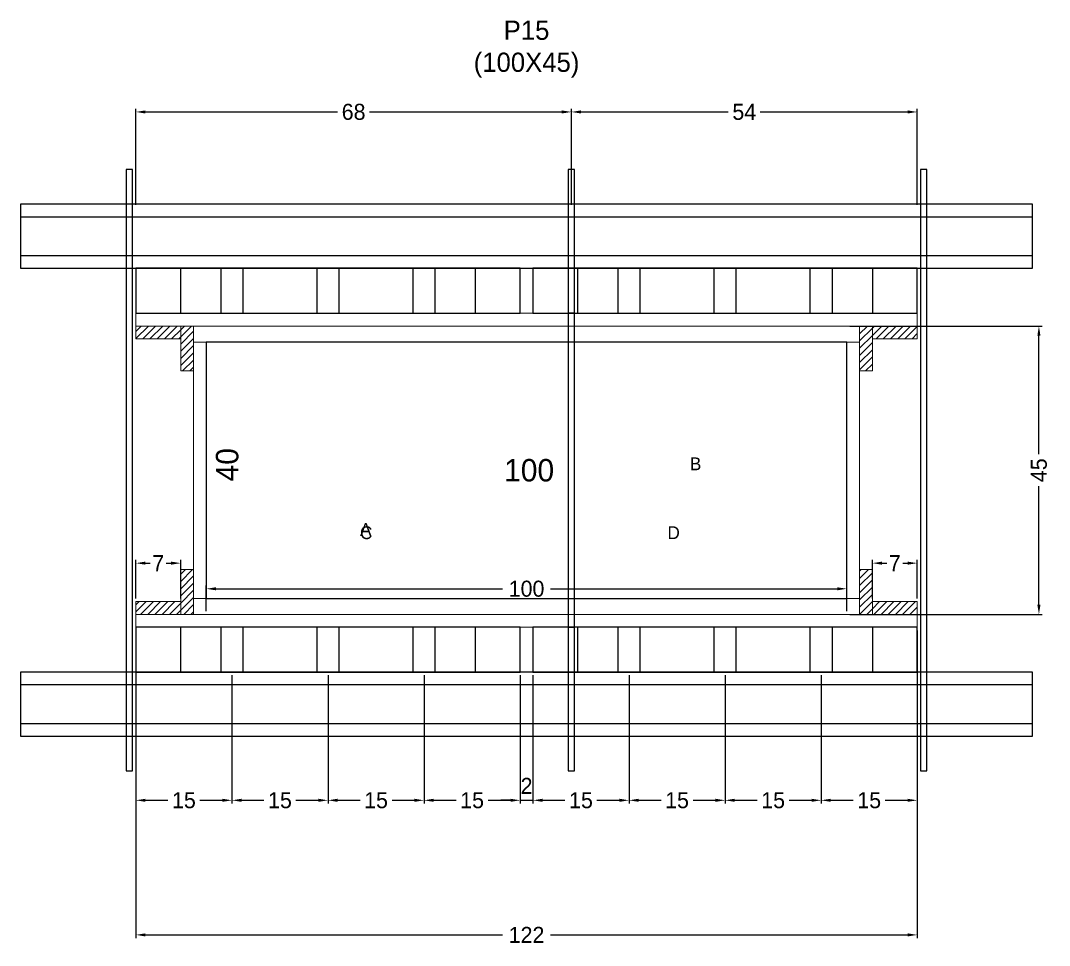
# Model space of a CAD drawing. Header units: centimetres. Extents: x -8500 to 4337, y -467 to 295.
# Drawn here: x -158 to 163.3, y -8.3 to 280.3 of the extents above; entities that cross this region are included whole.
import ezdxf

# ---------------------------------------------------------------- set-up
doc = ezdxf.new("R2010")
doc.units = ezdxf.units.CM
for name, color, linetype in [('CHAPA', 140, 'Continuous'), ('COTA', 241, 'Continuous'), ('Hachura', 251, 'Continuous'), ('Madeira', 30, 'Continuous'), ('NOMENCLATURA', 7, 'Continuous'), ('Painéis', 200, 'Continuous'), ('Perfil Metálico', 150, 'Continuous'), ('SARRAFO', 251, 'Continuous'), ('TEXTO_GERAL', 7, 'Continuous')]:
    doc.layers.add(name, color=color, linetype=linetype)
doc.dimstyles.new('cotax2', dxfattribs={"dimtxt": 2.5, "dimasz": 1.5, "dimexe": 0.5, "dimexo": 0.5, "dimgap": 0.5, "dimtad": 1, "dimcen": 2.5, "dimazin": 3, "dimtfac": 1, "dimtmove": 0, "dimatfit": 3})
pattern_1 = [(45, (0, 0), (-1.122532, 1.122532), [])]

# ---------------------------------------------------------------- blocks, each defined once
blk = doc.blocks.new('_CLOSEDFILLED')
at = {"color": 0, "linetype": 'BYBLOCK'}
blk.add_solid([(-1, 0.16), (0, 0), (-1, -0.16)], dxfattribs=at)
blk = doc.blocks.new('*D28')
for p, q in [((-122, 90), (-122, -6)), ((122, 90), (122, -6)), ((-119, -5), (-7.5, -5)), ((7.5, -5), (119, -5))]:
    blk.add_line(p, q)
at = {"layer": 'Defpoints'}
for p in [(-122, 91), (122, 91), (-122, -5)]:
    blk.add_point(p, dxfattribs=at)
at = {"layer": 'COTA', "xscale": 3, "yscale": 3, "rotation": 180}
blk.add_blockref('_CLOSEDFILLED', (-122, -5), dxfattribs=at)
at = {"layer": 'COTA', "xscale": 3, "yscale": 3}
blk.add_blockref('_CLOSEDFILLED', (122, -5), dxfattribs=at)
at = {"layer": 'COTA', "insert": (0, -5), "char_height": 5, "attachment_point": 5}
blk.add_mtext('122', dxfattribs=at)
blk = doc.blocks.new('*D29')
for p, q in [((-122, 76), (-122, 36)), ((-92, 76), (-92, 36)), ((-119, 37), (-112, 37)), ((-102, 37), (-95, 37))]:
    blk.add_line(p, q)
at = {"layer": 'Defpoints'}
for p in [(-122, 77), (-92, 77), (-122, 37)]:
    blk.add_point(p, dxfattribs=at)
at = {"layer": 'COTA', "xscale": 3, "yscale": 3, "rotation": 180}
blk.add_blockref('_CLOSEDFILLED', (-122, 37), dxfattribs=at)
at = {"layer": 'COTA', "xscale": 3, "yscale": 3}
blk.add_blockref('_CLOSEDFILLED', (-92, 37), dxfattribs=at)
at = {"layer": 'COTA', "insert": (-107, 37), "char_height": 5, "attachment_point": 5}
blk.add_mtext('15', dxfattribs=at)
blk = doc.blocks.new('*D30')
for p, q in [((-92, 76), (-92, 36)), ((-62, 76), (-62, 36)), ((-89, 37), (-82, 37)), ((-72, 37), (-65, 37))]:
    blk.add_line(p, q)
at = {"layer": 'Defpoints'}
for p in [(-92, 77), (-62, 77), (-92, 37)]:
    blk.add_point(p, dxfattribs=at)
at = {"layer": 'COTA', "xscale": 3, "yscale": 3, "rotation": 180}
blk.add_blockref('_CLOSEDFILLED', (-92, 37), dxfattribs=at)
at = {"layer": 'COTA', "xscale": 3, "yscale": 3}
blk.add_blockref('_CLOSEDFILLED', (-62, 37), dxfattribs=at)
at = {"layer": 'COTA', "insert": (-77, 37), "char_height": 5, "attachment_point": 5}
blk.add_mtext('15', dxfattribs=at)
blk = doc.blocks.new('*D31')
for p, q in [((-62, 76), (-62, 36)), ((-32, 76), (-32, 36)), ((-59, 37), (-52, 37)), ((-42, 37), (-35, 37))]:
    blk.add_line(p, q)
at = {"layer": 'Defpoints'}
for p in [(-62, 77), (-32, 77), (-62, 37)]:
    blk.add_point(p, dxfattribs=at)
at = {"layer": 'COTA', "xscale": 3, "yscale": 3, "rotation": 180}
blk.add_blockref('_CLOSEDFILLED', (-62, 37), dxfattribs=at)
at = {"layer": 'COTA', "xscale": 3, "yscale": 3}
blk.add_blockref('_CLOSEDFILLED', (-32, 37), dxfattribs=at)
at = {"layer": 'COTA', "insert": (-47, 37), "char_height": 5, "attachment_point": 5}
blk.add_mtext('15', dxfattribs=at)
blk = doc.blocks.new('*D32')
for p, q in [((-32, 76), (-32, 36)), ((-2, 76), (-2, 36)), ((-29, 37), (-22, 37)), ((-12, 37), (-5, 37))]:
    blk.add_line(p, q)
at = {"layer": 'Defpoints'}
for p in [(-32, 77), (-2, 77), (-32, 37)]:
    blk.add_point(p, dxfattribs=at)
at = {"layer": 'COTA', "xscale": 3, "yscale": 3, "rotation": 180}
blk.add_blockref('_CLOSEDFILLED', (-32, 37), dxfattribs=at)
at = {"layer": 'COTA', "xscale": 3, "yscale": 3}
blk.add_blockref('_CLOSEDFILLED', (-2, 37), dxfattribs=at)
at = {"layer": 'COTA', "insert": (-17, 37), "char_height": 5, "attachment_point": 5}
blk.add_mtext('15', dxfattribs=at)
blk = doc.blocks.new('*D33')
for p, q in [((2, 76), (2, 36)), ((32, 76), (32, 36)), ((5, 37), (12, 37)), ((22, 37), (29, 37))]:
    blk.add_line(p, q)
at = {"layer": 'Defpoints'}
for p in [(2, 77), (32, 77), (2, 37)]:
    blk.add_point(p, dxfattribs=at)
at = {"layer": 'COTA', "xscale": 3, "yscale": 3, "rotation": 180}
blk.add_blockref('_CLOSEDFILLED', (2, 37), dxfattribs=at)
at = {"layer": 'COTA', "xscale": 3, "yscale": 3}
blk.add_blockref('_CLOSEDFILLED', (32, 37), dxfattribs=at)
at = {"layer": 'COTA', "insert": (17, 37), "char_height": 5, "attachment_point": 5}
blk.add_mtext('15', dxfattribs=at)
blk = doc.blocks.new('*D34')
for p, q in [((32, 76), (32, 36)), ((62, 76), (62, 36)), ((35, 37), (42, 37)), ((52, 37), (59, 37))]:
    blk.add_line(p, q)
at = {"layer": 'Defpoints'}
for p in [(32, 77), (62, 77), (32, 37)]:
    blk.add_point(p, dxfattribs=at)
at = {"layer": 'COTA', "xscale": 3, "yscale": 3, "rotation": 180}
blk.add_blockref('_CLOSEDFILLED', (32, 37), dxfattribs=at)
at = {"layer": 'COTA', "xscale": 3, "yscale": 3}
blk.add_blockref('_CLOSEDFILLED', (62, 37), dxfattribs=at)
at = {"layer": 'COTA', "insert": (47, 37), "char_height": 5, "attachment_point": 5}
blk.add_mtext('15', dxfattribs=at)
blk = doc.blocks.new('*D35')
for p, q in [((62, 76), (62, 36)), ((92, 76), (92, 36)), ((65, 37), (72, 37)), ((82, 37), (89, 37))]:
    blk.add_line(p, q)
at = {"layer": 'Defpoints'}
for p in [(62, 77), (92, 77), (62, 37)]:
    blk.add_point(p, dxfattribs=at)
at = {"layer": 'COTA', "xscale": 3, "yscale": 3, "rotation": 180}
blk.add_blockref('_CLOSEDFILLED', (62, 37), dxfattribs=at)
at = {"layer": 'COTA', "xscale": 3, "yscale": 3}
blk.add_blockref('_CLOSEDFILLED', (92, 37), dxfattribs=at)
at = {"layer": 'COTA', "insert": (77, 37), "char_height": 5, "attachment_point": 5}
blk.add_mtext('15', dxfattribs=at)
blk = doc.blocks.new('*D36')
for p, q in [((92, 76), (92, 36)), ((122, 76), (122, 36)), ((95, 37), (102, 37)), ((112, 37), (119, 37))]:
    blk.add_line(p, q)
at = {"layer": 'Defpoints'}
for p in [(92, 77), (122, 77), (92, 37)]:
    blk.add_point(p, dxfattribs=at)
at = {"layer": 'COTA', "xscale": 3, "yscale": 3, "rotation": 180}
blk.add_blockref('_CLOSEDFILLED', (92, 37), dxfattribs=at)
at = {"layer": 'COTA', "xscale": 3, "yscale": 3}
blk.add_blockref('_CLOSEDFILLED', (122, 37), dxfattribs=at)
at = {"layer": 'COTA', "insert": (107, 37), "char_height": 5, "attachment_point": 5}
blk.add_mtext('15', dxfattribs=at)
blk = doc.blocks.new('*D37')
for p, q in [((-2, 76), (-2, 36)), ((2, 76), (2, 36)), ((-5, 37), (-8, 37)), ((-2, 37), (2, 37)), ((5, 37), (8, 37))]:
    blk.add_line(p, q)
at = {"layer": 'Defpoints'}
for p in [(-2, 77), (2, 77), (-2, 37)]:
    blk.add_point(p, dxfattribs=at)
at = {"layer": 'COTA', "xscale": 3, "yscale": 3}
blk.add_blockref('_CLOSEDFILLED', (-2, 37), dxfattribs=at)
at = {"layer": 'COTA', "xscale": 3, "yscale": 3, "rotation": 180}
blk.add_blockref('_CLOSEDFILLED', (2, 37), dxfattribs=at)
at = {"layer": 'COTA', "insert": (0, 41.5), "char_height": 5, "attachment_point": 5}
blk.add_mtext('2', dxfattribs=at)
blk = doc.blocks.new('*D38')
for p, q in [((-100, 96), (-100, 104)), ((-97, 103), (-7.5, 103)), ((7.5, 103), (97, 103)), ((100, 96), (100, 104))]:
    blk.add_line(p, q)
at = {"layer": 'Defpoints'}
for p in [(-100, 103), (-100, 95), (100, 95)]:
    blk.add_point(p, dxfattribs=at)
at = {"layer": 'COTA', "xscale": 3, "yscale": 3, "rotation": 180}
blk.add_blockref('_CLOSEDFILLED', (-100, 103), dxfattribs=at)
at = {"layer": 'COTA', "xscale": 3, "yscale": 3}
blk.add_blockref('_CLOSEDFILLED', (100, 103), dxfattribs=at)
at = {"layer": 'COTA', "insert": (0, 103), "char_height": 5, "attachment_point": 5}
blk.add_mtext('100', dxfattribs=at)
blk = doc.blocks.new('*D39')
for p, q in [((101, 185), (161, 185)), ((160, 145), (160, 182)), ((160, 98), (160, 135)), ((101, 95), (161, 95))]:
    blk.add_line(p, q)
at = {"layer": 'Defpoints'}
for p in [(100, 185), (100, 95), (160, 95)]:
    blk.add_point(p, dxfattribs=at)
at = {"layer": 'COTA', "xscale": 3, "yscale": 3}
for p, rotation in [((160, 185), 90), ((160, 95), -90.00000000000001)]:
    blk.add_blockref('_CLOSEDFILLED', p, dxfattribs=dict(at, rotation=rotation))
at = {"layer": 'COTA', "insert": (160, 140), "char_height": 5, "attachment_point": 5, "rotation": 90}
blk.add_mtext('45', dxfattribs=at)
blk = doc.blocks.new('*D40')
for p, q in [((-122, 100), (-122, 112)), ((-119, 111), (-117.5, 111)), ((-112.5, 111), (-111, 111)), ((-108, 100), (-108, 112))]:
    blk.add_line(p, q)
at = {"layer": 'Defpoints'}
for p in [(-122, 111), (-122, 99), (-108, 99)]:
    blk.add_point(p, dxfattribs=at)
at = {"layer": 'COTA', "xscale": 3, "yscale": 3, "rotation": 180}
blk.add_blockref('_CLOSEDFILLED', (-122, 111), dxfattribs=at)
at = {"layer": 'COTA', "xscale": 3, "yscale": 3}
blk.add_blockref('_CLOSEDFILLED', (-108, 111), dxfattribs=at)
at = {"layer": 'COTA', "insert": (-115, 111), "char_height": 5, "attachment_point": 5}
blk.add_mtext('7', dxfattribs=at)
blk = doc.blocks.new('*D41')
for p, q in [((108, 100), (108, 112)), ((111, 111), (112.5, 111)), ((117.5, 111), (119, 111)), ((122, 100), (122, 112))]:
    blk.add_line(p, q)
at = {"layer": 'Defpoints'}
for p in [(108, 111), (108, 99), (122, 99)]:
    blk.add_point(p, dxfattribs=at)
at = {"layer": 'COTA', "xscale": 3, "yscale": 3, "rotation": 180}
blk.add_blockref('_CLOSEDFILLED', (108, 111), dxfattribs=at)
at = {"layer": 'COTA', "xscale": 3, "yscale": 3}
blk.add_blockref('_CLOSEDFILLED', (122, 111), dxfattribs=at)
at = {"layer": 'COTA', "insert": (115, 111), "char_height": 5, "attachment_point": 5}
blk.add_mtext('7', dxfattribs=at)
blk = doc.blocks.new('*D42')
for p, q in [((-122, 222.8), (-122, 252.8)), ((-119, 251.8), (-59, 251.8)), ((-49, 251.8), (11, 251.8)), ((14, 222.8), (14, 252.8))]:
    blk.add_line(p, q)
at = {"layer": 'Defpoints'}
for p in [(-122, 251.8), (-122, 221.8), (14, 221.8)]:
    blk.add_point(p, dxfattribs=at)
at = {"layer": 'COTA', "xscale": 3, "yscale": 3, "rotation": 180}
blk.add_blockref('_CLOSEDFILLED', (-122, 251.8), dxfattribs=at)
at = {"layer": 'COTA', "xscale": 3, "yscale": 3}
blk.add_blockref('_CLOSEDFILLED', (14, 251.8), dxfattribs=at)
at = {"layer": 'COTA', "insert": (-54, 251.8), "char_height": 5, "attachment_point": 5}
blk.add_mtext('68', dxfattribs=at)
blk = doc.blocks.new('*D43')
for p, q in [((14, 222.8), (14, 252.8)), ((17, 251.8), (63, 251.8)), ((73, 251.8), (119, 251.8)), ((122, 222.8), (122, 252.8))]:
    blk.add_line(p, q)
at = {"layer": 'Defpoints'}
for p in [(14, 251.8), (14, 221.8), (122, 221.8)]:
    blk.add_point(p, dxfattribs=at)
at = {"layer": 'COTA', "xscale": 3, "yscale": 3, "rotation": 180}
blk.add_blockref('_CLOSEDFILLED', (14, 251.8), dxfattribs=at)
at = {"layer": 'COTA', "xscale": 3, "yscale": 3}
blk.add_blockref('_CLOSEDFILLED', (122, 251.8), dxfattribs=at)
at = {"layer": 'COTA', "insert": (68, 251.8), "char_height": 5, "attachment_point": 5}
blk.add_mtext('54', dxfattribs=at)

msp = doc.modelspace()

# ---------------------------------------------------------------- hatches: boundary and pattern name
at = {"layer": 'Hachura'}
h = msp.add_hatch(dxfattribs=at)
h.set_pattern_fill('ANSI31')
h.set_pattern_definition(pattern_1)
h.paths.add_polyline_path([(-122, 181), (-108, 181), (-108, 185), (-122, 185)])
h = msp.add_hatch(dxfattribs=at)
h.set_pattern_fill('ANSI31')
h.set_pattern_definition(pattern_1)
h.paths.add_polyline_path([(-108, 171), (-104, 171), (-104, 185), (-108, 185)])
h = msp.add_hatch(dxfattribs=at)
h.set_pattern_fill('ANSI31')
h.set_pattern_definition(pattern_1)
h.paths.add_polyline_path([(104, 171), (108, 171), (108, 185), (104, 185)])
h = msp.add_hatch(dxfattribs=at)
h.set_pattern_fill('ANSI31')
h.set_pattern_definition(pattern_1)
h.paths.add_polyline_path([(108, 181), (122, 181), (122, 185), (108, 185)])
h = msp.add_hatch(dxfattribs=at)
h.set_pattern_fill('ANSI31')
h.set_pattern_definition(pattern_1)
h.paths.add_polyline_path([(-108, 95), (-104, 95), (-104, 109), (-108, 109)])
h = msp.add_hatch(dxfattribs=at)
h.set_pattern_fill('ANSI31')
h.set_pattern_definition(pattern_1)
h.paths.add_polyline_path([(104, 95), (108, 95), (108, 109), (104, 109)])
h = msp.add_hatch(dxfattribs=at)
h.set_pattern_fill('ANSI31')
h.set_pattern_definition(pattern_1)
h.paths.add_polyline_path([(-122, 95), (-108, 95), (-108, 99), (-122, 99)])
h = msp.add_hatch(dxfattribs=at)
h.set_pattern_fill('ANSI31')
h.set_pattern_definition(pattern_1)
h.paths.add_polyline_path([(108, 95), (122, 95), (122, 99), (108, 99)])

# ---------------------------------------------------------------- linework, layer by layer
at = {"layer": 'CHAPA', "lineweight": 18}
for points in [[(-122, 185), (122, 185), (122, 189), (-122, 189)], [(-122, 185), (122, 185), (122, 189), (-122, 189)], [(-104, 100), (-100, 100), (-100, 180), (-104, 180)], [(-104, 100), (-100, 100), (-100, 180), (-104, 180)], [(100, 100), (104, 100), (104, 180), (100, 180)], [(100, 100), (104, 100), (104, 180), (100, 180)], [(-122, 91), (122, 91), (122, 95), (-122, 95)], [(-122, 91), (122, 91), (122, 95), (-122, 95)]]:
    msp.add_lwpolyline(points, close=True, dxfattribs=at)
at = {"layer": 'Hachura'}
for points in [[(-125, 46.2), (-123, 46.2), (-123, 233.8), (-125, 233.8)], [(13, 189), (15, 189), (15, 233.8), (13, 233.8)], [(123, 46.2), (125, 46.2), (125, 233.8), (123, 233.8)], [(13, 91), (15, 91), (15, 189), (13, 189)], [(13, 46.2), (15, 46.2), (15, 91), (13, 91)]]:
    msp.add_lwpolyline(points, close=True, dxfattribs=at)
at = {"layer": 'Madeira', "color": 126}
for points in [[(-122, 189), (-2, 189), (-2, 203), (-122, 203)], [(-122, 189), (-108, 189), (-108, 203), (-122, 203)], [(-95.5, 189), (-88.5, 189), (-88.5, 203), (-95.5, 203)], [(-65.5, 189), (-58.5, 189), (-58.5, 203), (-65.5, 203)], [(-35.5, 189), (-28.5, 189), (-28.5, 203), (-35.5, 203)], [(-16, 189), (-2, 189), (-2, 203), (-16, 203)], [(2, 189), (122, 189), (122, 203), (2, 203)], [(2, 189), (16, 189), (16, 203), (2, 203)], [(28.5, 189), (35.5, 189), (35.5, 203), (28.5, 203)], [(58.5, 189), (65.5, 189), (65.5, 203), (58.5, 203)], [(88.5, 189), (95.5, 189), (95.5, 203), (88.5, 203)], [(108, 189), (122, 189), (122, 203), (108, 203)], [(-122, 77), (-2, 77), (-2, 91), (-122, 91)], [(-122, 77), (-108, 77), (-108, 91), (-122, 91)], [(-95.5, 77), (-88.5, 77), (-88.5, 91), (-95.5, 91)], [(-65.5, 77), (-58.5, 77), (-58.5, 91), (-65.5, 91)], [(-35.5, 77), (-28.5, 77), (-28.5, 91), (-35.5, 91)], [(-16, 77), (-2, 77), (-2, 91), (-16, 91)], [(2, 77), (122, 77), (122, 91), (2, 91)], [(2, 77), (16, 77), (16, 91), (2, 91)], [(28.5, 77), (35.5, 77), (35.5, 91), (28.5, 91)], [(58.5, 77), (65.5, 77), (65.5, 91), (58.5, 91)], [(88.5, 77), (95.5, 77), (95.5, 91), (88.5, 91)], [(108, 77), (122, 77), (122, 91), (108, 91)]]:
    msp.add_lwpolyline(points, close=True, dxfattribs=at)
at = {"layer": 'Painéis'}
msp.add_lwpolyline([(-100, 100), (100, 100), (100, 180), (-100, 180)], close=True, dxfattribs=at)
at = {"layer": 'Perfil Metálico', "color": 224}
for points in [[(-158, 203), (158, 203), (158, 223), (-158, 223)], [(-158, 207), (158, 207), (158, 219), (-158, 219)], [(-158, 57), (158, 57), (158, 77), (-158, 77)], [(-158, 61), (158, 61), (158, 73), (-158, 73)]]:
    msp.add_lwpolyline(points, close=True, dxfattribs=at)
at = {"layer": 'SARRAFO', "color": 251, "lineweight": 13}
for points in [[(-122, 181), (-108, 181), (-108, 185), (-122, 185)], [(-108, 171), (-104, 171), (-104, 185), (-108, 185)], [(104, 171), (108, 171), (108, 185), (104, 185)], [(108, 181), (122, 181), (122, 185), (108, 185)], [(-108, 95), (-104, 95), (-104, 109), (-108, 109)], [(104, 95), (108, 95), (108, 109), (104, 109)], [(-122, 95), (-108, 95), (-108, 99), (-122, 99)], [(108, 95), (122, 95), (122, 99), (108, 99)]]:
    msp.add_lwpolyline(points, close=True, dxfattribs=at)

# ---------------------------------------------------------------- texts
at = {"layer": 'COTA'}
msp.add_text('40', height=7, rotation=90, dxfattribs=at).set_placement((-90, 136.5))
msp.add_text('100', height=7, dxfattribs=at).set_placement((-7, 136.5))
at = {"layer": 'NOMENCLATURA', "insert": (0, 262.5), "char_height": 6, "attachment_point": 8}
msp.add_mtext('P15\\P(100X45)', dxfattribs=at)
at = {"layer": 'TEXTO_GERAL'}
for s, p in [('B', (51, 140)), ('A', (-52, 119.5)), ('C', (-52, 118.5)), ('D', (44, 118.5))]:
    msp.add_text(s, height=4, dxfattribs=at).set_placement(p)

# ---------------------------------------------------------------- dimensions: what is measured, and where the dimension line sits
at = {"layer": 'COTA'}
for base, p1, p2, picture, middle in [((-122, 251.8), (-122, 221.8), (14, 221.8), '*D42', (-54, 251.8)), ((14, 251.8), (14, 221.8), (122, 221.8), '*D43', (68, 251.8)), ((-122, 111), (-122, 99), (-108, 99), '*D40', (-115, 111)), ((108, 111), (108, 99), (122, 99), '*D41', (115, 111)), ((-100, 103), (-100, 95), (100, 95), '*D38', (0, 103)), ((-122, -5), (-122, 91), (122, 91), '*D28', (0, -5)), ((-2, 37), (-2, 77), (2, 77), '*D37', (0, 41.5))]:
    dim = msp.add_linear_dim(base=base, p1=p1, p2=p2, dimstyle='cotax2', dxfattribs=at)
    dim.commit()
    dim.dimension.update_dxf_attribs({"geometry": picture, "text_midpoint": middle})
dim = msp.add_linear_dim(base=(160, 95), p1=(100, 95), p2=(100, 185), angle=90, dimstyle='cotax2', dxfattribs=at)
dim.commit()
dim.dimension.update_dxf_attribs({"geometry": '*D39', "text_midpoint": (160, 140)})
for base, p1, p2, picture, middle in [((-122, 37), (-122, 77), (-92, 77), '*D29', (-107, 37)), ((-92, 37), (-92, 77), (-62, 77), '*D30', (-77, 37)), ((-62, 37), (-62, 77), (-32, 77), '*D31', (-47, 37)), ((-32, 37), (-32, 77), (-2, 77), '*D32', (-17, 37)), ((2, 37), (2, 77), (32, 77), '*D33', (17, 37)), ((32, 37), (32, 77), (62, 77), '*D34', (47, 37)), ((62, 37), (62, 77), (92, 77), '*D35', (77, 37)), ((92, 37), (92, 77), (122, 77), '*D36', (107, 37))]:
    dim = msp.add_linear_dim(base=base, p1=p1, p2=p2, text='15', dimstyle='cotax2', dxfattribs=at)
    dim.commit()
    dim.dimension.update_dxf_attribs({"geometry": picture, "text_midpoint": middle})

doc.saveas('drawing.dxf')
